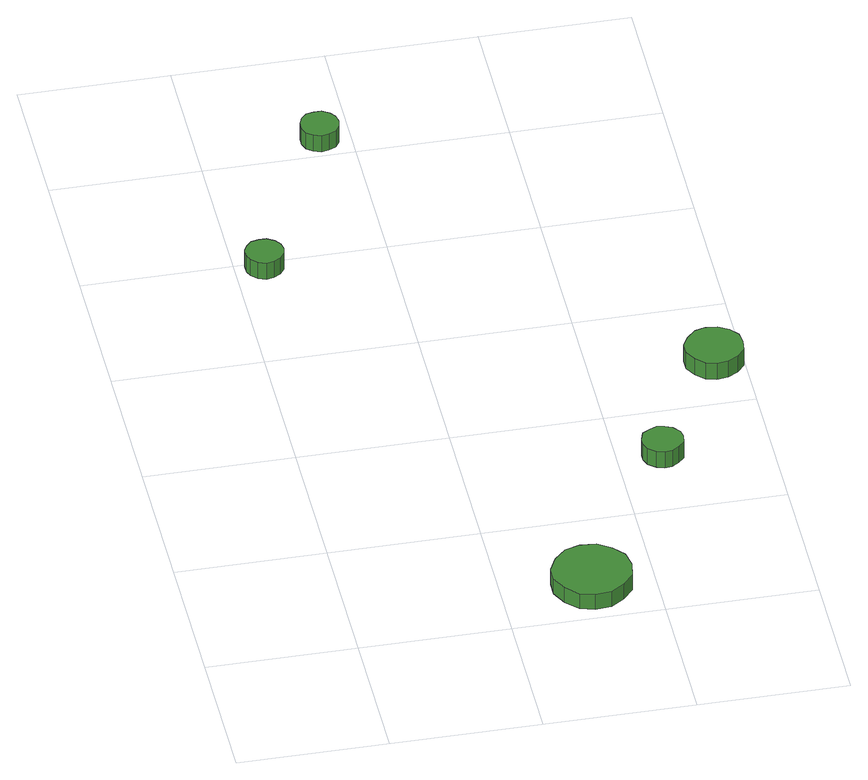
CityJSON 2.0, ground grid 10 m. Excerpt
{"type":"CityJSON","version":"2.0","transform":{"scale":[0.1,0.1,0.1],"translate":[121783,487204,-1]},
"CityObjects":{
"tree1":{"type":"SolitaryVegetationObject","attributes":{"function":"something"},"geometry":[{"type":"MultiSurface","lod":"1","boundaries":[[[0,1,2,3,4,5,6,7,8,9,10,11,12,13,14]],[[15,16,17,18,19,20,21,22,23,24,25,26,27,28,29]],[[0,29,28,1]],[[1,28,27,2]],[[2,27,26,3]],[[3,26,25,4]],[[4,25,24,5]],[[5,24,23,6]],[[6,23,22,7]],[[7,22,21,8]],[[8,21,20,9]],[[9,20,19,10]],[[10,19,18,11]],[[11,18,17,12]],[[12,17,16,13]],[[13,16,15,14]],[[14,15,29,0]]]}]},
"tree2":{"type":"SolitaryVegetationObject","attributes":{"function":"something"},"geometry":[{"type":"MultiSurface","lod":"1","boundaries":[[[30,31,32,33,34,35,36,37,38,39,40,41,42,43,44]],[[45,46,47,48,49,50,51,52,53,54,55,56,57,58,59]],[[30,59,58,31]],[[31,58,57,32]],[[32,57,56,33]],[[33,56,55,34]],[[34,55,54,35]],[[35,54,53,36]],[[36,53,52,37]],[[37,52,51,38]],[[38,51,50,39]],[[39,50,49,40]],[[40,49,48,41]],[[41,48,47,42]],[[42,47,46,43]],[[43,46,45,44]],[[44,45,59,30]]]}]},
"tree3":{"type":"SolitaryVegetationObject","attributes":{"function":"something"},"geometry":[{"type":"MultiSurface","lod":"1","boundaries":[[[60,61,62,63,64,65,66,67,68,69,70,71,72,73,74]],[[75,76,77,78,79,80,81,82,83,84,85,86,87,88,89]],[[60,89,88,61]],[[61,88,87,62]],[[62,87,86,63]],[[63,86,85,64]],[[64,85,84,65]],[[65,84,83,66]],[[66,83,82,67]],[[67,82,81,68]],[[68,81,80,69]],[[69,80,79,70]],[[70,79,78,71]],[[71,78,77,72]],[[72,77,76,73]],[[73,76,75,74]],[[74,75,89,60]]]}]},
"tree4":{"type":"SolitaryVegetationObject","attributes":{"function":"something"},"geometry":[{"type":"MultiSurface","lod":"1","boundaries":[[[90,91,92,93,94,95,96,97,98,99,100,101,102,103,104]],[[105,106,107,108,109,110,111,112,113,114,115,116,117,118,119]],[[90,119,118,91]],[[91,118,117,92]],[[92,117,116,93]],[[93,116,115,94]],[[94,115,114,95]],[[95,114,113,96]],[[96,113,112,97]],[[97,112,111,98]],[[98,111,110,99]],[[99,110,109,100]],[[100,109,108,101]],[[101,108,107,102]],[[102,107,106,103]],[[103,106,105,104]],[[104,105,119,90]]]}]},
"tree5":{"type":"SolitaryVegetationObject","attributes":{"function":"something"},"geometry":[{"type":"MultiSurface","lod":"1","boundaries":[[[120,121,122,123,124,125,126,127,128,129,130,131,132,133,134]],[[135,136,137,138,139,140,141,142,143,144,145,146,147,148,149]],[[120,149,148,121]],[[121,148,147,122]],[[122,147,146,123]],[[123,146,145,124]],[[124,145,144,125]],[[125,144,143,126]],[[126,143,142,127]],[[127,142,141,128]],[[128,141,140,129]],[[129,140,139,130]],[[130,139,138,131]],[[131,138,137,132]],[[132,137,136,133]],[[133,136,135,134]],[[134,135,149,120]]]}]}
},
"vertices":[
[31,392,21],[30,397,21],[27,401,21],[22,404,21],[17,404,21],[12,403,21],[8,399,21],[6,395,21],[6,389,21],[8,385,21],[12,381,21],[17,379,21],[22,380,21],[27,383,21],[30,387,21],[30,387,8],[27,383,8],[22,380,8],[17,379,8],[12,381,8],[8,385,8],[6,389,8],[6,395,8],[8,399,8],[12,403,8],[17,404,8],[22,404,8],[27,401,8],[30,397,8],[31,392,8],
[185,35,17],[183,46,17],[176,54,17],[167,60,17],[156,61,17],[146,58,17],[138,50,17],[133,40,17],[133,30,17],[138,20,17],[146,12,17],[156,9,17],[167,10,17],[176,16,17],[183,24,17],[183,24,5],[176,16,5],[167,10,5],[156,9,5],[146,12,5],[138,20,5],[133,30,5],[133,40,5],[138,50,5],[146,58,5],[156,61,5],[167,60,5],[176,54,5],[183,46,5],[185,35,5],
[91,511,23],[90,516,23],[87,520,23],[82,523,23],[77,523,23],[72,522,23],[68,518,23],[66,513,23],[66,508,23],[68,503,23],[72,500,23],[77,498,23],[82,499,23],[87,501,23],[90,505,23],[90,505,10],[87,501,10],[82,499,10],[77,498,10],[72,500,10],[68,503,10],[66,508,10],[66,513,10],[68,518,10],[72,522,10],[77,523,10],[82,523,10],[87,520,10],[90,516,10],[91,511,10],
[243,155,19],[242,160,19],[238,165,19],[233,167,19],[228,168,19],[223,166,19],[218,163,19],[216,157,19],[216,152,19],[218,147,19],[223,143,19],[228,141,19],[233,142,19],[238,145,19],[242,149,19],[242,149,6],[238,145,6],[233,142,6],[228,141,6],[223,143,6],[218,147,6],[216,152,6],[216,157,6],[218,163,6],[223,166,6],[228,168,6],[233,167,6],[238,165,6],[242,160,6],[243,155,6],
[299,240,21],[298,248,21],[293,254,21],[286,258,21],[278,259,21],[271,257,21],[265,251,21],[261,244,21],[261,236,21],[265,229,21],[271,223,21],[278,221,21],[286,222,21],[293,226,21],[298,232,21],[298,232,8],[293,226,8],[286,222,8],[278,221,8],[271,223,8],[265,229,8],[261,236,8],[261,244,8],[265,251,8],[271,257,8],[278,259,8],[286,258,8],[293,254,8],[298,248,8],[299,240,8]
]}
